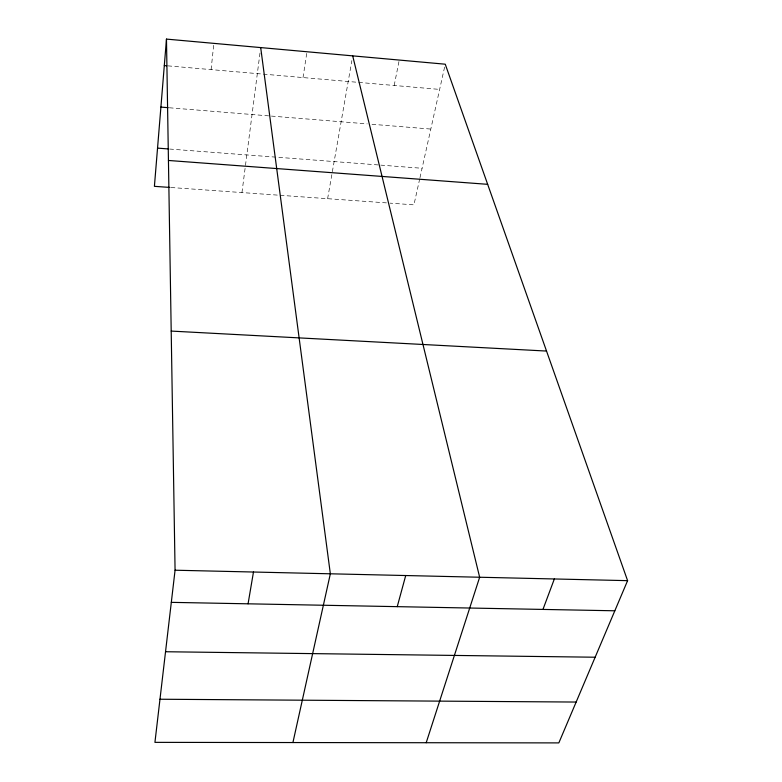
<?xml version="1.0" encoding="UTF-8"?>
<svg xmlns="http://www.w3.org/2000/svg" width="782" height="782" viewBox="0 0 782 782"><rect width="100%" height="100%" fill="white"/><g stroke="black" fill="none" stroke-linecap="round" stroke-linejoin="round"><path stroke-width="0.59" stroke-dasharray="3.91 2.93" d="M211.091 69.608L213.867 43.362M241.961 192.577L260.083 52.316M303.025 77.574L306.964 51.749M327.619 198.687L351.88 60.527M394.187 85.473L399.25 60.058M419.709 178.892L413.932 204.845L390.091 203.144M419.973 177.719L445.251 64.202M171.062 187.514L388.898 203.056M169.674 149.049L378.351 164.943M380.785 165.129L422.075 168.277M169.342 107.779L270.21 115.99M271.413 116.088L367.237 123.888M371.978 124.279L430.804 129.059M167.905 65.864L439.64 89.412"/><path stroke-width="1.17" d="M166.478 39.1L175.07 570.215L154.934 742.362L558.837 742.9L627.594 580.655L445.251 64.202L166.478 39.1L154.406 186.331L169.87 187.436M248.07 603.821L253.476 572.023M292.918 742.548L330.346 573.793L260.689 47.585M397.236 606.656L405.721 575.532M426.2 742.724L479.649 577.243L352.692 55.864M542.962 609.422L554.35 578.963M159.978 699.235L576.148 702.05M165.53 651.738L595.141 657.222M171.307 602.355L614.828 610.791M175.07 570.215L627.594 580.655M171.199 331.079L546.53 351.059M168.433 160.466L487.665 184.327M157.534 148.121L168.462 148.951M160.897 107.095L168.14 107.681M164.308 65.551L166.703 65.766"/></g></svg>
